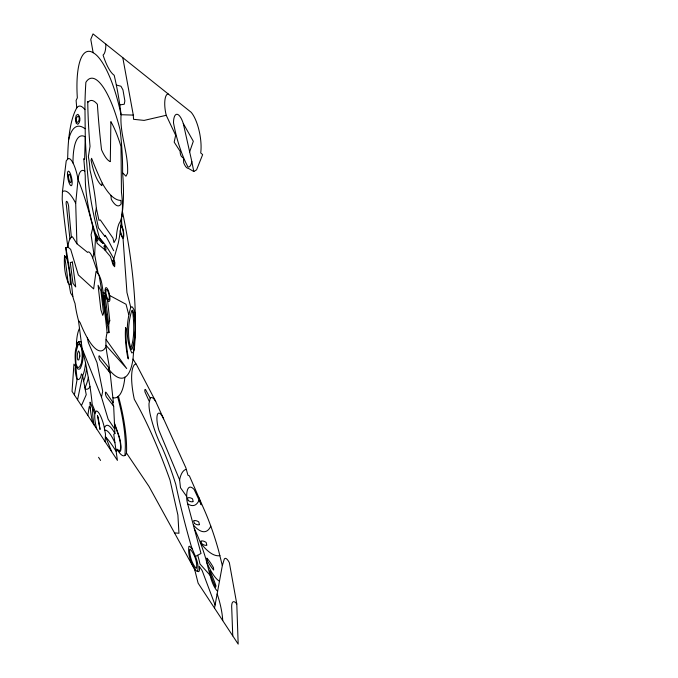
<?xml version="1.0" encoding="UTF-8"?>
<svg xmlns="http://www.w3.org/2000/svg" width="678" height="678" viewBox="0 0 678 678"><rect width="100%" height="100%" fill="white"/><g stroke="black" fill="none" stroke-linecap="round" stroke-linejoin="round"><path stroke-width="1.02" d="M168.127 93.895A17.374 5.721 79.7 0 0 166.229 115.302L175.653 135.261L174.187 142.134L180.153 151.347A3.619 1.203 79.1 0 0 181.645 156.643L183.475 158.254L183.687 162.762A12.297 4.119 79.1 0 0 188.315 168.339L193.798 171.526L196.578 169.814L202.663 154.609L200.705 152.948A26.671 9.085 79.4 0 0 191.154 112.285L93.03 33.9L90.767 39.366L93.157 52.723A73.038 20.543 79.3 0 0 77.326 97.869L76.106 100.446L76.741 107.912A145.677 40.426 77.9 0 0 67.808 154.016L67.614 159.203L66.215 160.906L62.427 191.721L62.19 199.264A340.322 104.234 76.8 0 0 67.91 247.097L70.665 249.318L78.343 274.954L93.64 288.904L96.056 271.37C101.819 276.734 101.912 285.184 103.2 292.404A97.53 27.061 76.7 0 0 108.26 329.161L108.963 332.627L107.107 332.703C103.853 344.695 108.048 356.679 109.505 368.586A2.398 0.61 76.4 0 0 108.861 369.883A2.398 0.61 76.4 0 0 110.124 372.892L113.412 402.664A2.093 0.525 76.1 0 0 112.836 403.359A2.093 0.525 76.1 0 0 113.667 406.147L114.921 433.564L113.734 434.225L117.413 460.387L72.046 391.376L73.936 364.069L75.843 366.857A8.653 2.009 76.5 0 0 77.106 379.358L74.394 394.943M75.843 366.857L75.58 364.527A37.654 8.933 76.4 0 1 76.673 346.322L76.614 340.873A74.8 18.213 76.2 0 1 79.487 328.372M124.981 455.379L125.337 446.997A61.156 14.933 76.1 0 0 117.633 396.816M76.402 344.246L76.512 342.229M66.859 258.632L64.546 255.674C63.885 265.106 64.647 275.649 69.003 284.15L70.402 284.836A34.214 8.094 77.6 0 0 66.859 258.632L65.825 247.623L67.91 247.097A43.816 10.924 77.5 0 1 71.36 237.3L72.478 236.8L76.919 243.758L87.581 252.402A13.721 3.534 77.6 0 1 92.691 257.877L98.225 273.971L94.674 254.614L95.649 233.859A54.316 14.857 78.3 0 1 85.25 175.975L83.784 158.627L84.606 159.491L85.275 136.837L84.936 105.014A301.422 97.903 77.5 0 1 85.869 82.352A68.308 19.179 79 0 1 120.133 130.04A120.879 32.688 79.4 0 1 122.591 172.822A95.293 26.01 79 0 1 122.421 211.587L121.811 216.841M67.614 159.203A20.289 5.204 78.6 0 1 78.055 179.441A105.234 25.874 77.8 0 1 92.911 227.215L97.157 243.36L104.226 249.267L110.472 256.606L113.107 264.929L114.65 266.751L114.887 262.683L113.819 258.979L118.201 243.47A199.239 51.087 79.6 0 0 120.184 232.037L121.998 214.46M149.177 401.24L144.99 391.952A2.754 0.754 76.1 0 1 145.024 389.486A2.754 0.754 76.1 0 1 146.177 390.774L150.228 398.206L148.999 403.537A18.416 5.093 75.7 0 0 150.55 415.851A46.146 13.001 75.7 0 0 161.711 446.632A105.887 27.23 74.9 0 1 175.746 484.278A295.439 98.327 73.5 0 0 190.908 544.934C193.281 553.451 199.798 562.054 197.561 571.232L196.713 571.266C191.23 564.715 187.577 554.909 188.908 546.417L189.738 546.324L191.942 548.748M76.919 243.758L75.69 203.239L78.055 179.441A35.985 9.517 78.3 0 1 84.835 171.068M120.328 230.927L120.904 226.376M108.802 369.239A94.835 24.815 77.4 0 0 123.888 377.765L125.939 376.57A94.835 24.815 77.4 0 0 133.007 359.086L135.354 330.678L135.091 307.702A176.695 44.765 78.1 0 0 122.421 211.587M102.217 183.102L101.853 185.586A27.391 7.56 78.8 0 1 92.386 166.059L91.064 160.161L91.581 158.296A244.885 74.783 80.9 0 0 102.217 183.102A85.792 24.433 79.4 0 0 110.938 195.357A94.03 26.798 79.5 0 0 120.87 200.383L121.125 203.866A32.493 9.212 78.7 0 1 111.268 199.23L110.938 195.357M87.826 415.377L89.216 406.605L90.301 408.232M96.344 208.231L98.954 220.299L100.302 219.909L112.955 238.08L113.997 242.605L116.319 238.334A59.918 17.196 77.4 0 1 119.099 223.426A41.214 11.526 78.6 0 0 121.447 192.213L121.015 146.601A59.011 16.636 78.8 0 0 110.878 121.625L110.302 161.618A36.51 10.365 79.3 0 1 101.531 149.719A353.018 124.871 78.2 0 1 97.386 104.31A46.418 12.899 79 0 0 88.106 102.225L87.742 101.437A267.869 86.801 78 0 0 90.03 146.346L88.369 156.669A26.849 7.102 78.8 0 1 89.954 169.89A71.478 18.34 78.5 0 1 96.344 208.231L95.428 213.367L98.429 227.927L105.065 236.622L105.183 235.266C108.446 240.258 110.768 245.487 113.692 250.716M214.519 608.115L222.333 565.613L224.282 559.113A11.814 3.449 73.6 0 1 229.35 562.655L236.791 603.954L238.173 644.1L198.12 583.173L194.484 568.757M114.404 428.521L108.149 419.25L101.488 397.13L102.7 391.291L97.005 362.628L88.352 342.593L87.301 337.89M77.555 399.749L82.623 375.697A80.199 18.569 77.3 0 0 85.555 362.899L82.097 348.458L78.445 320.38A33.858 8.348 77.1 0 1 75.029 303.456A13.501 3.28 77.3 0 1 72.817 296.405A160.94 35.044 77.9 0 0 65.825 247.623M92.911 227.215L91.081 234.766L93.861 253.64L92.691 257.877M96.691 428.869L96.437 427.962A16.416 3.898 76 0 1 94.852 413.766L96.166 411.054A16.416 3.898 76 0 1 103.971 425.937L105.48 434.115L105.141 441.717M189.645 151.864L193.315 141.287L183.297 123.532A15.874 5.288 79.5 0 0 177.017 114.277A15.874 5.288 79.5 0 0 173.492 122.786A68.402 23.645 79.7 0 0 188.009 167.034A17.933 6.017 79.2 0 0 191.806 161.474L183.297 123.532M81.428 405.647L86.242 394.698L82.623 375.697L81.377 373.875A35.095 8.128 76.8 0 1 77.106 379.358L75.512 363.73M130.761 307.253C126.566 321.635 125.277 339.186 131.812 352.907L133.032 352.526L134.185 349.958A169.398 43.078 78 0 0 135.397 321.347C135.38 316.363 135.659 310.609 131.998 306.702L130.761 307.253L126.947 292.515L123.023 238.292A7.848 2.22 78 0 0 122.176 226.562A12.772 3.661 78 0 1 121.642 219.096M124.888 377.18A89.962 22.806 77.1 0 1 118.43 396.24L117.192 397.139A89.962 22.806 77.1 0 1 113.023 397.817M195.493 556.443L201.01 553.468L187.637 503.762A9.517 2.687 74.6 0 1 186.687 496.482L180.492 487.736L179.602 479.863L158.855 430.14A14.501 4.043 75.6 0 1 157.482 414.351A14.501 4.043 75.6 0 1 163.593 418.801M114.379 422.886L118.15 433.488A12.848 3.17 75.8 0 1 121.023 448.107A12.848 3.17 75.8 0 1 117.701 450.234L115.98 451.116A122.074 28.035 74.8 0 0 105.666 436.971L111.684 451.675M132.566 310.287L131.735 310.643C128.074 322.847 127.108 337.356 131.261 349.441L132.074 349.178C135.846 336.991 136.778 322.355 132.566 310.287A61.495 16.484 77.3 0 1 130.498 348.407M120.981 225.664L122.176 226.562M166.229 115.302L144.117 120.404L133.558 119.311L133.286 115.099L122.803 57.681M119.794 104.904L124.235 104.251L124.862 100.878L122.964 89.894L120.964 86.233L116.336 85.055M120.853 226.816L121.701 226.918L122.362 228.088A6.763 1.915 78 0 1 123.006 236.953L122.328 236.622A5.458 1.542 78 0 1 120.667 231.935L120.37 230.656M110.124 372.892L99.878 360.213A2.39 0.593 76.6 0 1 98.92 357.069A2.39 0.593 76.6 0 1 99.53 356.086L109.505 368.586M115.752 449.37L117.625 449.345A11.746 2.89 75.8 0 0 120.616 447.556A11.746 2.89 75.8 0 0 118.252 434.666L114.387 423.801M133.286 115.099L121.065 114.718A72.69 20.476 79.3 0 0 93.157 52.723M174.483 532.849L178.95 533.272L177.899 515.068L170.008 480.083A204.086 48.689 74.7 0 0 134.312 399.308A37.892 10.314 76 0 1 135.914 363.823M109.667 295.481L126.032 304.261L128.676 314.448M103.2 292.404L105.463 293.616M122.591 172.822L125.972 176.212L127.566 173.136C128.6 153.355 119.675 134.685 121.065 114.718A95.895 26.569 79.6 0 0 114.184 75.266A41.561 12.272 80.5 0 1 103.056 55.003A21.264 6.11 80.5 0 0 105.861 44.146M217.621 591.25A16.026 4.517 73.7 0 1 210.044 575.215L199.959 563.969A22.094 6 74 0 0 197.671 555.265M105.912 345.246L126.718 368.552L106.141 339.653M95.649 233.859C98.039 237.207 99.149 241.36 103.225 243.487L99.556 238.097A97.759 27.823 78.3 0 1 88.081 178.526A301.422 97.903 77.5 0 1 85.275 136.837A62.673 16.806 78.4 0 0 74.41 146.533L73.783 150.058A62.673 16.806 78.4 0 0 72.987 162.991M93.861 253.64L94.674 254.614M113.667 406.147L106.497 397.02A2.678 0.661 76.2 0 1 105.421 393.469A2.678 0.661 76.2 0 1 106.115 392.46L112.955 402.435M72.817 296.405L70.648 293.082L69.003 284.15M78.445 320.38L80.123 322.66A69.817 17.569 77.4 0 0 105.844 346.865M118.43 396.24A64.63 15.78 76.1 0 1 126.481 453.006L148.965 486.397L194.908 570.029M98.556 457.294L100.573 460.455M133.007 359.086L136.939 365.484L155.677 401.393L185.891 467.845L187.959 475.261L189.399 475.88L203.553 508.22A88.996 24.323 74.1 0 1 209.044 521.433L210.782 526.094A88.996 24.323 74.1 0 1 218.587 550.595L222.333 565.613M75.741 365.959L77.792 368.934L78.979 369.256L80.123 368.654C84.335 360.73 84.089 349.162 78.665 341.89A30.544 7.272 76.5 0 0 76.673 346.322A30.281 7.212 76.5 0 1 81.284 342.221M92.674 422.75A30.866 7.356 76 0 1 90.055 402.19L94.852 413.766M217.104 594.055L217.485 594.86A33.714 9.204 73.5 0 1 222.731 620.607M95.344 411.902L92.183 404.317A89.835 20.187 76.7 0 0 90.005 386.663L85.555 362.899M82.097 348.458L101.488 397.13M215.096 604.988L202.163 570.613L199.247 566.266A8.322 2.271 74 0 1 197.561 571.232M198.985 497.779L201.273 504.822L194.179 489.55A26.12 7.424 74.4 0 0 186.687 496.482M210.044 575.215L205.79 558.723A63.351 17.001 74 0 0 194.306 528.56M104.759 293.243L108.726 324.101L108.963 332.627M191.806 161.474L193.798 171.526M120.269 231.393L120.345 231.91A6.56 1.856 78 0 0 123.023 238.292M107.107 332.703L106.624 328.118A218.35 49.248 77.8 0 0 99.047 274.98M69.919 239.02L66.486 205.849A4.11 1.025 78.2 0 1 67.097 201.637A4.11 1.025 78.2 0 1 68.715 208.468L71.36 237.3M232.749 635.854L231.74 608.369A15.255 4.373 73 0 1 236.791 603.954M76.741 107.912A39.638 10.678 79 0 1 84.894 109.616M99.556 238.097A110.616 28.722 76.8 0 1 113.819 258.979M126.481 453.006A32.298 8.034 75.9 0 1 117.701 450.234M219.469 581.207A38.375 11.018 74 0 1 206.968 562.842M219.926 555.613A94.42 27.654 74.9 0 1 200.408 542.773M94.123 424.962A26.789 6.382 75.9 0 1 92.725 409.275M210.782 526.094A68.876 19.815 75 0 1 193.349 524.992M68.664 139.609A86.453 23.094 78.2 0 1 85.021 128.735M88.437 377.299A150.363 34.247 77.8 0 1 87.131 382.214L86.843 383.104A150.363 34.247 77.8 0 1 84.928 387.816M90.005 386.663A55.113 13.009 76.9 0 1 85.157 389.011M150.228 398.206A18.416 5.093 75.7 0 1 155.677 401.393M104.895 430.132A35.298 8.458 75.6 0 1 114.862 442.692M104.437 428.03A35.095 8.483 75.6 0 1 114.921 433.564M199.086 500.118A64.613 18.45 75.3 0 1 187.637 503.762M64.546 255.674A166.551 35.9 78 0 1 68.114 282.972M62.427 191.721A52.52 13.111 77.9 0 1 75.69 203.239M86.589 367.73A84.25 19.467 77.2 0 1 83.614 380.917M179.602 479.863A65.919 18.738 74.2 0 1 185.975 469.422M75.385 118.625L76.207 123.26L77.851 124.311C80.631 122.15 80.631 116.557 77.928 114.328L76.267 115.311L75.385 118.625M76.021 119.904L76.25 121.676L77.47 122.362C79.173 121.243 80.157 117.633 78.224 116.285L76.767 117.15L76.021 119.904M189.569 550.112C189.832 556.469 191.823 563.359 196.027 568.206L196.578 568.181C197.349 561.731 194.535 554.358 190.416 549.375L189.569 550.112M209.968 570.901L209.849 572.749A52.952 15.34 73.7 0 0 215.604 587.241L216.011 585.97A50.316 13.636 73.6 0 0 209.968 570.901M79.835 356.069L78.834 359.874L77.987 360.001L77.445 359.009A13.848 3.271 76.6 0 1 77.741 352.874L77.945 352.272A11.077 2.619 76.6 0 1 78.555 350.941L79.512 352.602L79.835 356.069M125.633 327.669L125.472 329.694A50.477 13.992 76.4 0 0 127.396 355.73L127.922 358.594L128.506 358.865A48.46 13.433 76.4 0 1 126.311 329.042L125.633 327.669M82.216 357.128L81.394 363.188L79.631 366.849L78.555 367.417L77.47 367.129L76.097 364.594A35.714 8.467 76.4 0 1 76.843 348.924L77.36 347.356A28.62 6.814 76.5 0 1 78.919 343.89C82.428 346.789 82.021 352.806 82.216 357.128M97.429 415.767L100.056 429.471L98.132 417.072L97.429 415.767M109.76 320.728L108.726 324.101L107.616 322.66A86.869 23.967 76.8 0 1 104.149 295.947L105.522 296.04L107.531 300.023L109.76 320.728M103.573 313.312L102.725 315.38L100.895 309.846L98.081 285.285L100.937 290.87L103.573 313.312M72.368 262.047L70.275 262.547L72.97 283.345L75.707 286.93L72.368 262.047M188.272 500.559L187.408 497.966A50.943 14.263 74.1 0 1 192.51 498.822L193.213 501.576A50.325 14.357 75.2 0 1 188.272 500.559M201.73 543.731L200.849 541.086A51.681 14.408 73.5 0 1 206.154 542.451L206.858 545.239A50.935 14.535 74.6 0 1 201.73 543.731M194.459 523.399L193.586 520.789A51.214 14.28 73.8 0 1 198.773 521.916L199.476 524.679A50.528 14.391 74.9 0 1 194.459 523.399M207.324 560.689L206.875 558.079A51.087 14.018 73.5 0 1 213.485 567.681L213.663 570.045A52.172 15.094 74.2 0 1 207.324 560.689M96.098 236.91A2.559 0.678 77.9 0 0 97.344 240.927A2.559 0.678 77.9 0 0 97.403 237.503A2.559 0.678 77.9 0 0 96.098 236.91M105.793 291.43A5.187 1.373 77.3 0 0 108.421 299.566A5.187 1.373 77.3 0 0 108.455 292.633A5.187 1.373 77.3 0 0 105.793 291.43M112.819 261.013A2.305 0.627 77.6 0 0 113.963 264.666A2.305 0.627 77.6 0 0 114.048 261.615A2.305 0.627 77.6 0 0 112.819 261.013M104.183 246.36A2.593 0.695 77.8 0 0 105.463 250.453A2.593 0.695 77.8 0 0 105.539 247.004A2.593 0.695 77.8 0 0 104.183 246.36M67.444 174.568A7.441 1.89 78.6 0 0 71.122 185.747A7.441 1.89 78.6 0 0 70.868 175.026A7.441 1.89 78.6 0 0 67.444 174.568M105.149 290.269A7.111 1.881 77.3 0 0 108.734 301.422A7.111 1.881 77.3 0 0 108.802 291.938A7.111 1.881 77.3 0 0 105.149 290.269M68.444 176.221A4.297 1.093 78.6 0 0 70.563 182.662A4.297 1.093 78.6 0 0 70.419 176.466A4.297 1.093 78.6 0 0 68.444 176.221"/></g></svg>
